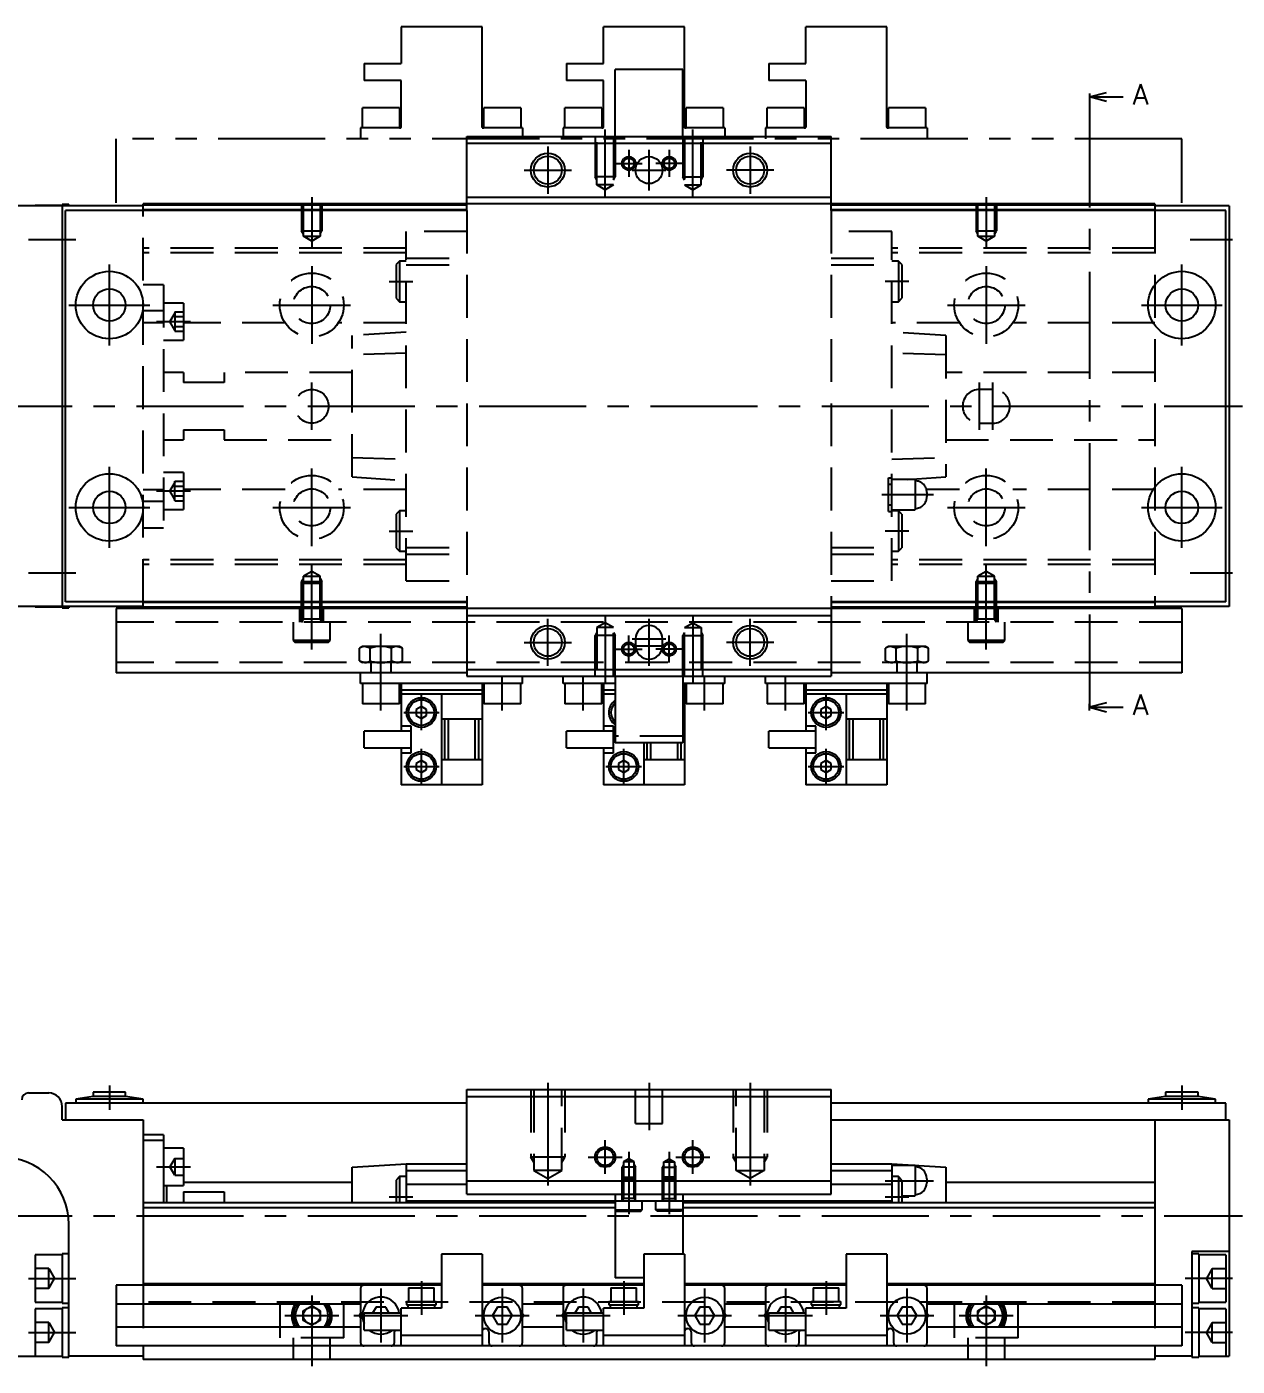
# Model space of a CAD drawing. Extents: x -2 to 404, y -8 to 208.
# Drawn here: x 134.1 to 313.6, y 9 to 207.5 of the extents above; entities that cross this region are included whole.
import ezdxf

# ---------------------------------------------------------------- set-up
doc = ezdxf.new("R2010")
doc.units = 0
doc.header["$LTSCALE"] = 0.5
for name, pattern in [('CENTER', [50.8, 31.75, -6.35, 6.35, -6.35]), ('DASHED', [19.05, 12.7, -6.35]), ('PHANTOM', [63.5, 31.75, -6.35, 6.35, -6.35, 6.35, -6.35])]:
    doc.linetypes.add(name, pattern=pattern)
for name, color, linetype in [('MSM_CENTER', 1, 'CENTER'), ('MSM_CONTINUOUS', 7, 'CONTINUOUS'), ('MSM_DASHED', 4, 'DASHED'), ('MSM_IMAGINARY', 6, 'PHANTOM'), ('MSM_NARROW', 5, 'CONTINUOUS'), ('MSM_PART_NUMBER', 7, 'CONTINUOUS')]:
    doc.layers.add(name, color=color, linetype=linetype)
doc.styles.get("Standard").update_dxf_attribs({"font": 'txt.shx', "height": 3, "bigfont": 'bigfont.shx'})

msp = doc.modelspace()

# ---------------------------------------------------------------- linework, layer by layer
at = {"layer": 'MSM_CENTER'}
for p, q in [((291.71, 196.65), (291.71, 106.68)), ((219.9, 182.39), (219.9, 192.3)), ((232.9, 182.39), (232.9, 192.3)), ((211.4, 189.8), (211.4, 182.8)), ((223.4, 189.3), (223.4, 185.3)), ((226.4, 183.3), (226.4, 189.3)), ((229.4, 189.3), (229.4, 185.3)), ((241.4, 189.8), (241.4, 182.8)), ((221.4, 187.3), (225.4, 187.3)), ((231.4, 187.3), (227.4, 187.3)), ((207.9, 186.3), (214.9, 186.3)), ((223.9, 186.3), (228.9, 186.3)), ((244.9, 186.3), (237.9, 186.3)), ((176.4, 182.3), (176.4, 174.79)), ((276.4, 182.3), (276.4, 174.79)), ((134.4, 176), (141.4, 176)), ((306.65, 176), (312.9, 176)), ((146.4, 160.3), (146.4, 172.3)), ((176.4, 172.05), (176.4, 160.55)), ((276.4, 172.05), (276.4, 160.55)), ((305.4, 160.3), (305.4, 172.3)), ((187.9, 169.8), (191.4, 169.8)), ((264.9, 169.8), (261.4, 169.8)), ((140.4, 166.3), (152.4, 166.3)), ((170.65, 166.3), (182.15, 166.3)), ((270.65, 166.3), (282.15, 166.3)), ((299.4, 166.3), (311.4, 166.3)), ((153.4, 163.85), (158.4, 163.85)), ((176.4, 147.8), (176.4, 154.8)), ((275.4, 147.8), (275.4, 154.8)), ((277.4, 147.8), (277.4, 154.8)), ((-2, 151.3), (314.4, 151.3)), ((146.4, 130.3), (146.4, 142.3)), ((176.4, 130.55), (176.4, 142.05)), ((276.4, 130.55), (276.4, 142.05)), ((305.4, 130.3), (305.4, 142.3)), ((153.4, 138.74), (158.4, 138.74)), ((260.9, 138.2), (268.6, 138.2)), ((140.4, 136.3), (152.4, 136.3)), ((170.65, 136.3), (182.15, 136.3)), ((270.65, 136.3), (282.15, 136.3)), ((299.4, 136.3), (311.4, 136.3)), ((187.9, 132.8), (191.4, 132.8)), ((264.9, 132.8), (261.4, 132.8)), ((176.4, 115.25), (176.4, 127.81)), ((276.4, 115.25), (276.4, 127.81)), ((134.4, 126.6), (141.4, 126.6)), ((306.65, 126.6), (312.9, 126.6)), ((211.4, 112.8), (211.4, 119.8)), ((219.9, 120.21), (219.9, 110.3)), ((226.4, 112.8), (226.4, 119.8)), ((232.9, 120.21), (232.9, 110.3)), ((241.4, 112.8), (241.4, 119.8)), ((186.65, 106.2), (186.65, 117.55)), ((223.4, 113.3), (223.4, 117.3)), ((229.4, 113.3), (229.4, 117.3)), ((264.65, 106.2), (264.65, 117.55)), ((207.9, 116.3), (214.9, 116.3)), ((221.4, 115.3), (225.4, 115.3)), ((223.9, 116.8), (228.9, 116.8)), ((223.9, 115.8), (228.9, 115.8)), ((231.4, 115.3), (227.4, 115.3)), ((244.9, 116.3), (237.9, 116.3)), ((204.65, 106.2), (204.65, 111.2)), ((216.65, 106.2), (216.65, 111.2)), ((234.65, 106.2), (234.65, 111.2)), ((246.65, 106.2), (246.65, 111.2)), ((192.65, 103.27), (192.65, 108.52)), ((252.65, 103.27), (252.65, 108.52)), ((190.03, 105.9), (195.28, 105.9)), ((250.02, 105.9), (255.27, 105.9)), ((192.65, 95.27), (192.65, 100.52)), ((222.65, 95.27), (222.65, 100.52)), ((252.65, 95.27), (252.65, 100.52)), ((190.03, 97.9), (195.28, 97.9)), ((220.02, 97.9), (225.27, 97.9)), ((250.02, 97.9), (255.27, 97.9)), ((146.4, 50.6), (146.4, 47)), ((211.4, 51), (211.4, 35.81)), ((226.4, 51), (226.4, 44)), ((241.4, 51), (241.4, 35.81)), ((305.4, 50.6), (305.4, 47)), ((219.9, 37.5), (219.9, 42.5)), ((232.9, 37.5), (232.9, 42.5)), ((217.4, 40), (222.4, 40)), ((223.4, 40.76), (223.4, 31.56)), ((229.4, 40.76), (229.4, 31.56)), ((230.4, 40), (235.4, 40)), ((153.4, 38.55), (158.4, 38.55)), ((261.4, 36.5), (268.6, 36.5)), ((187.9, 34.1), (191.4, 34.1)), ((261.4, 34.1), (264.9, 34.1)), ((-2, 31.3), (314.4, 31.3)), ((134.4, 22), (141.4, 22)), ((312.9, 22), (305.9, 22)), ((186.65, 20.5), (186.65, 12.5)), ((192.65, 21.6), (192.65, 16.6)), ((204.65, 20.5), (204.65, 12.5)), ((216.65, 20.5), (216.65, 12.5)), ((222.65, 21.6), (222.65, 16.6)), ((234.65, 20.5), (234.65, 12.5)), ((246.65, 20.5), (246.65, 12.5)), ((252.65, 21.6), (252.65, 16.6)), ((264.65, 20.5), (264.65, 12.5)), ((176.4, 19.5), (176.4, 9)), ((276.4, 19.5), (276.4, 9)), ((172.4, 16.5), (180.4, 16.5)), ((182.65, 16.5), (190.65, 16.5)), ((200.65, 16.5), (208.65, 16.5)), ((212.65, 16.5), (220.65, 16.5)), ((230.65, 16.5), (238.65, 16.5)), ((242.65, 16.5), (250.65, 16.5)), ((260.65, 16.5), (268.65, 16.5)), ((272.4, 16.5), (280.4, 16.5)), ((134.4, 14), (141.4, 14)), ((312.9, 14), (305.9, 14))]:
    msp.add_line(p, q, dxfattribs=at)
at = {"layer": 'MSM_CONTINUOUS'}
for p, q in [((199.4, 180.3), (199.4, 191.3)), ((199.4, 191.3), (253.4, 191.3)), ((253.4, 180.3), (253.4, 191.3)), ((199.4, 190.3), (253.4, 190.3)), ((151.4, 181), (92.4, 181)), ((135.4, 181.05), (135.4, 181)), ((139.4, 181.05), (135.4, 181.05)), ((140.4, 181.2), (139.4, 181.2)), ((139.4, 181.2), (139.4, 121.4)), ((140.4, 181.2), (140.4, 181)), ((301.4, 181.3), (151.4, 181.3)), ((151.4, 180.3), (151.4, 181.3)), ((199.4, 181.1), (151.4, 181.1)), ((199.4, 182.3), (253.4, 182.3)), ((301.4, 181.1), (253.4, 181.1)), ((301.4, 181.3), (301.4, 180.3)), ((312.4, 181), (301.4, 181)), ((312.4, 181), (312.4, 121.6)), ((139.9, 122.3), (139.9, 180.3)), ((199.4, 180.3), (139.9, 180.3)), ((199.4, 180.4), (151.4, 180.4)), ((301.4, 180.4), (253.4, 180.4)), ((311.9, 180.3), (253.4, 180.3)), ((311.9, 122.3), (311.9, 180.3)), ((151.4, 121.6), (92.4, 121.6)), ((135.4, 121.6), (135.4, 121.55)), ((135.4, 121.55), (139.4, 121.55)), ((139.4, 121.4), (140.4, 121.4)), ((199.4, 122.3), (139.9, 122.3)), ((140.4, 121.6), (140.4, 121.4)), ((305.4, 121.3), (147.4, 121.3)), ((147.4, 121.3), (147.4, 111.8)), ((151.4, 121.3), (151.4, 122.3)), ((199.4, 122.2), (151.4, 122.2)), ((199.4, 121.5), (151.4, 121.5)), ((199.4, 122.3), (199.4, 111.3)), ((253.4, 122.3), (253.4, 111.3)), ((311.9, 122.3), (253.4, 122.3)), ((301.4, 122.2), (253.4, 122.2)), ((301.4, 121.5), (253.4, 121.5)), ((301.4, 122.3), (301.4, 121.3)), ((312.4, 121.6), (301.4, 121.6)), ((305.4, 121.3), (305.4, 111.8)), ((199.4, 120.3), (253.4, 120.3)), ((224.4, 116.8), (224.4, 115.8)), ((228.4, 115.8), (228.4, 116.8)), ((199.4, 111.8), (147.4, 111.8)), ((183.65, 110.2), (183.65, 111.8)), ((199.4, 112.3), (253.4, 112.3)), ((199.4, 111.3), (253.4, 111.3)), ((207.65, 110.2), (207.65, 111.3)), ((213.65, 110.2), (213.65, 111.3)), ((221.4, 111.3), (221.4, 101.4)), ((231.4, 111.3), (231.4, 101.4)), ((237.65, 110.2), (237.65, 111.3)), ((243.65, 110.2), (243.65, 111.3)), ((305.4, 111.8), (253.4, 111.8)), ((267.65, 110.2), (267.65, 111.8)), ((207.65, 110.2), (183.65, 110.2)), ((183.9, 110.2), (183.9, 107.2)), ((189.4, 107.2), (189.4, 110.2)), ((189.65, 110.07), (189.65, 103.15)), ((201.65, 110.07), (201.65, 95.2)), ((201.9, 110.2), (201.9, 107.2)), ((207.4, 107.2), (207.4, 110.2)), ((221.4, 110.2), (213.65, 110.2)), ((213.9, 110.2), (213.9, 107.2)), ((219.4, 107.2), (219.4, 110.2)), ((219.65, 110.07), (219.65, 103.15)), ((237.65, 110.2), (231.4, 110.2)), ((231.65, 110.07), (231.65, 95.2)), ((231.9, 110.2), (231.9, 107.2)), ((237.4, 107.2), (237.4, 110.2)), ((267.65, 110.2), (243.65, 110.2)), ((243.9, 110.2), (243.9, 107.2)), ((249.4, 107.2), (249.4, 110.2)), ((249.65, 110.07), (249.65, 103.15)), ((261.65, 110.07), (261.65, 95.2)), ((261.9, 110.2), (261.9, 107.2)), ((267.4, 107.2), (267.4, 110.2)), ((201.65, 109.2), (189.65, 109.2)), ((201.65, 108.6), (189.65, 108.6)), ((195.65, 108.6), (195.65, 95.2)), ((221.4, 109.2), (219.65, 109.2)), ((221.4, 108.6), (219.65, 108.6)), ((231.65, 109.2), (231.4, 109.2)), ((231.65, 108.6), (231.4, 108.6)), ((261.65, 109.2), (249.65, 109.2)), ((261.65, 108.6), (249.65, 108.6)), ((255.65, 108.6), (255.65, 95.2)), ((189.4, 107.2), (183.9, 107.2)), ((192.65, 106.77), (191.9, 106.33)), ((191.9, 106.33), (191.9, 105.47)), ((191.9, 105.47), (192.65, 105.03)), ((193.4, 106.33), (192.65, 106.77)), ((192.65, 105.03), (193.4, 105.47)), ((193.4, 105.47), (193.4, 106.33)), ((207.4, 107.2), (201.9, 107.2)), ((219.4, 107.2), (213.9, 107.2)), ((237.4, 107.2), (231.9, 107.2)), ((249.4, 107.2), (243.9, 107.2)), ((252.65, 106.77), (251.9, 106.33)), ((251.9, 106.33), (251.9, 105.47)), ((251.9, 105.47), (252.65, 105.03)), ((253.4, 106.33), (252.65, 106.77)), ((252.65, 105.03), (253.4, 105.47)), ((253.4, 105.47), (253.4, 106.33)), ((267.4, 107.2), (261.9, 107.2)), ((191.15, 103.9), (189.65, 103.9)), ((191.15, 99.9), (191.15, 103.9)), ((201.65, 104.9), (195.65, 104.9)), ((196.15, 98.9), (196.15, 104.9)), ((196.65, 98.9), (196.65, 104.9)), ((200.65, 98.9), (200.65, 104.9)), ((201.15, 98.9), (201.15, 104.9)), ((221.15, 103.9), (219.65, 103.9)), ((221.15, 99.9), (221.15, 103.9)), ((231.65, 104.9), (231.4, 104.9)), ((251.15, 103.9), (249.65, 103.9)), ((251.15, 99.9), (251.15, 103.9)), ((261.65, 104.9), (255.65, 104.9)), ((256.15, 98.9), (256.15, 104.9)), ((256.65, 98.9), (256.65, 104.9)), ((260.65, 98.9), (260.65, 104.9)), ((261.15, 98.9), (261.15, 104.9)), ((191.15, 103.15), (184.15, 103.15)), ((184.15, 100.65), (184.15, 103.15)), ((221.15, 103.15), (214.15, 103.15)), ((214.15, 100.65), (214.15, 103.15)), ((231.4, 101.4), (221.4, 101.4)), ((225.65, 101.4), (225.65, 95.2)), ((226.15, 98.9), (226.15, 101.4)), ((226.65, 98.9), (226.65, 101.4)), ((230.65, 98.9), (230.65, 101.4)), ((231.15, 98.9), (231.15, 101.4)), ((251.15, 103.15), (244.15, 103.15)), ((244.15, 100.65), (244.15, 103.15)), ((184.15, 100.65), (191.15, 100.65)), ((189.65, 100.65), (189.65, 95.2)), ((189.65, 99.9), (191.15, 99.9)), ((214.15, 100.65), (221.15, 100.65)), ((219.65, 100.65), (219.65, 95.2)), ((219.65, 99.9), (221.15, 99.9)), ((244.15, 100.65), (251.15, 100.65)), ((249.65, 100.65), (249.65, 95.2)), ((249.65, 99.9), (251.15, 99.9)), ((192.65, 98.77), (191.9, 98.33)), ((191.9, 98.33), (191.9, 97.47)), ((191.9, 97.47), (192.65, 97.03)), ((193.4, 98.33), (192.65, 98.77)), ((192.65, 97.03), (193.4, 97.47)), ((193.4, 97.47), (193.4, 98.33)), ((201.65, 98.9), (195.65, 98.9)), ((222.65, 98.77), (221.9, 98.33)), ((221.9, 98.33), (221.9, 97.47)), ((221.9, 97.47), (222.65, 97.03)), ((223.4, 98.33), (222.65, 98.77)), ((222.65, 97.03), (223.4, 97.47)), ((223.4, 97.47), (223.4, 98.33)), ((231.65, 98.9), (225.65, 98.9)), ((252.65, 98.77), (251.9, 98.33)), ((251.9, 98.33), (251.9, 97.47)), ((251.9, 97.47), (252.65, 97.03)), ((253.4, 98.33), (252.65, 98.77)), ((252.65, 97.03), (253.4, 97.47)), ((253.4, 97.47), (253.4, 98.33)), ((261.65, 98.9), (255.65, 98.9)), ((201.65, 95.2), (189.65, 95.2)), ((231.65, 95.2), (219.65, 95.2)), ((255.65, 95.2), (249.65, 95.2)), ((261.65, 95.2), (255.65, 95.2)), ((199.4, 34.5), (199.4, 50)), ((199.4, 50), (253.4, 50)), ((253.4, 34.5), (253.4, 50)), ((134.4, 49.5), (137.4, 49.5)), ((139.9, 48), (139.9, 45.5)), ((199.4, 48), (139.9, 48)), ((144, 49), (141.4, 48.6)), ((141.4, 48.6), (141.4, 48)), ((151.4, 48.6), (141.4, 48.6)), ((144, 49.6), (144, 49)), ((148.8, 49.6), (144, 49.6)), ((148.8, 49), (144, 49)), ((148.8, 49), (148.8, 49.6)), ((151.4, 48.6), (148.8, 49)), ((151.4, 48), (151.4, 48.6)), ((199.4, 49), (253.4, 49)), ((311.9, 48), (253.4, 48)), ((303, 49), (300.4, 48.6)), ((300.4, 48.6), (300.4, 48)), ((310.4, 48.6), (300.4, 48.6)), ((303, 49.6), (303, 49)), ((307.8, 49.6), (303, 49.6)), ((307.8, 49), (303, 49)), ((307.8, 49), (307.8, 49.6)), ((310.4, 48.6), (307.8, 49)), ((310.4, 48), (310.4, 48.6)), ((311.9, 45.5), (311.9, 48)), ((139.4, 45.5), (139.4, 47.5)), ((139.4, 45.5), (151.4, 45.5)), ((151.4, 45.5), (151.4, 21)), ((253.4, 45.5), (312.4, 45.5)), ((301.4, 45.5), (301.4, 21)), ((312.4, 45.5), (312.4, 10.5)), ((154.4, 43.3), (151.4, 43.3)), ((154.4, 42.45), (151.4, 42.45)), ((154.4, 43.3), (154.4, 33.2)), ((157.4, 41.3), (154.4, 41.3)), ((157.4, 41.3), (157.4, 35.8)), ((182.4, 38.5), (190.4, 39)), ((182.4, 33.2), (182.4, 38.5)), ((190.4, 39), (199.4, 39)), ((190.4, 39), (190.4, 33.2)), ((190.4, 38), (199.4, 38)), ((253.4, 39), (262.4, 39)), ((253.4, 38), (262.4, 38)), ((262.4, 39), (270.4, 38.5)), ((262.4, 39), (262.4, 33.2)), ((265.85, 38.75), (262.4, 38.75)), ((265.85, 38.75), (265.85, 34.25)), ((270.4, 38.5), (270.4, 33.2)), ((154.4, 35.8), (157.4, 35.8)), ((154.9, 33.2), (154.9, 35.8)), ((157.4, 36.3), (182.4, 36.3)), ((189.4, 37.1), (188.9, 36.6)), ((188.9, 36.6), (188.9, 33.2)), ((190.4, 37.1), (189.4, 37.1)), ((189.4, 37.1), (189.4, 33.2)), ((190.4, 36), (199.4, 36)), ((199.4, 36.5), (253.4, 36.5)), ((253.4, 36), (262.4, 36)), ((263.4, 37.1), (262.4, 37.1)), ((263.9, 36.6), (263.4, 37.1)), ((263.4, 37.1), (263.4, 33.2)), ((263.9, 36.6), (263.9, 33.2)), ((267.6, 36.8), (267.6, 36.2)), ((270.4, 36.3), (301.4, 36.3)), ((157.4, 34.87), (163.4, 34.87)), ((157.4, 34.87), (157.4, 33.2)), ((163.4, 34.87), (163.4, 33.2)), ((199.4, 34.5), (253.4, 34.5)), ((221.4, 34.5), (221.4, 22.1)), ((231.4, 34.5), (231.4, 25.6)), ((263.9, 34.25), (265.85, 34.25)), ((221.4, 33.2), (151.4, 33.2)), ((221.4, 32.5), (151.4, 32.5)), ((190.4, 33.5), (262.4, 33.5)), ((301.4, 33.2), (231.4, 33.2)), ((301.4, 32.5), (231.4, 32.5)), ((140.4, 10.35), (140.4, 30)), ((312.4, 26), (306.9, 26)), ((306.9, 26), (306.9, 10.35)), ((139.4, 25.5), (135.4, 25.5)), ((135.4, 25.5), (135.4, 18.5)), ((140.4, 25.65), (139.4, 25.65)), ((139.4, 25.65), (139.4, 18.35)), ((195.65, 25.6), (195.65, 17.6)), ((201.65, 25.6), (195.65, 25.6)), ((201.65, 25.6), (201.65, 12)), ((225.65, 25.6), (225.65, 17.6)), ((231.65, 25.6), (225.65, 25.6)), ((231.65, 25.6), (231.65, 12)), ((261.65, 25.6), (255.65, 25.6)), ((255.65, 25.6), (255.65, 17.6)), ((261.65, 25.6), (261.65, 12)), ((307.9, 25.65), (306.9, 25.65)), ((307.9, 25.65), (307.9, 18.35)), ((311.9, 25.5), (307.9, 25.5)), ((311.9, 25.5), (311.9, 18.5)), ((225.65, 22.1), (221.4, 22.1)), ((147.4, 21), (147.4, 12)), ((195.65, 21), (147.4, 21)), ((195.65, 21.2), (151.4, 21.2)), ((183.65, 20.5), (183.65, 12.5)), ((190.75, 20.6), (190.75, 18.6)), ((190.75, 20.6), (194.55, 20.6)), ((194.55, 18.6), (194.55, 20.6)), ((225.65, 21.2), (201.65, 21.2)), ((225.65, 21), (201.65, 21)), ((207.65, 12.5), (207.65, 20.5)), ((213.65, 20.5), (213.65, 12.5)), ((220.75, 20.6), (220.75, 18.6)), ((220.75, 20.6), (224.55, 20.6)), ((224.55, 18.6), (224.55, 20.6)), ((255.65, 21.2), (231.65, 21.2)), ((255.65, 21), (231.65, 21)), ((237.65, 12.5), (237.65, 20.5)), ((243.65, 20.5), (243.65, 12.5)), ((250.75, 20.6), (250.75, 18.6)), ((250.75, 20.6), (254.55, 20.6)), ((254.55, 18.6), (254.55, 20.6)), ((301.4, 21.2), (261.65, 21.2)), ((305.4, 21), (261.65, 21)), ((267.65, 12.5), (267.65, 20.5)), ((305.4, 21), (305.4, 12)), ((135.4, 18.5), (139.4, 18.5)), ((139.4, 18.35), (140.4, 18.35)), ((183.65, 18.2), (147.4, 18.2)), ((175.15, 17.22), (176.4, 17.94)), ((176.4, 17.94), (177.65, 17.22)), ((190.45, 18.6), (190.45, 18.1)), ((190.45, 18.6), (194.85, 18.6)), ((190.45, 18.1), (194.85, 18.1)), ((190.65, 18.1), (190.65, 17.6)), ((194.65, 17.6), (194.65, 18.1)), ((194.85, 18.1), (194.85, 18.6)), ((213.65, 18.2), (207.65, 18.2)), ((220.45, 18.6), (220.45, 18.1)), ((220.45, 18.6), (224.85, 18.6)), ((220.45, 18.1), (224.85, 18.1)), ((220.65, 18.1), (220.65, 17.6)), ((224.65, 17.6), (224.65, 18.1)), ((224.85, 18.1), (224.85, 18.6)), ((243.65, 18.2), (237.65, 18.2)), ((250.45, 18.6), (250.45, 18.1)), ((250.45, 18.6), (254.85, 18.6)), ((250.45, 18.1), (254.85, 18.1)), ((250.65, 18.1), (250.65, 17.6)), ((254.65, 17.6), (254.65, 18.1)), ((254.85, 18.1), (254.85, 18.6)), ((305.4, 18.2), (267.65, 18.2)), ((275.15, 17.22), (276.4, 17.94)), ((276.4, 17.94), (277.65, 17.22)), ((306.9, 18.35), (307.9, 18.35)), ((307.9, 18.5), (311.9, 18.5)), ((139.4, 17.5), (135.4, 17.5)), ((135.4, 17.5), (135.4, 10.5)), ((140.4, 17.65), (139.4, 17.65)), ((139.4, 17.65), (139.4, 10.35)), ((175.15, 15.78), (175.15, 17.22)), ((177.65, 17.22), (177.65, 15.78)), ((183.47, 16.5), (183.65, 16.8)), ((183.65, 16.2), (183.47, 16.5)), ((189.65, 16.85), (184.15, 16.85)), ((184.15, 14.35), (184.15, 16.85)), ((185.93, 17.75), (185.41, 16.85)), ((187.37, 17.75), (185.93, 17.75)), ((187.89, 16.85), (187.37, 17.75)), ((195.65, 17.6), (189.65, 17.6)), ((189.65, 12), (189.65, 17.6)), ((203.93, 17.75), (203.21, 16.5)), ((203.21, 16.5), (203.93, 15.25)), ((205.37, 17.75), (203.93, 17.75)), ((206.09, 16.5), (205.37, 17.75)), ((205.37, 15.25), (206.09, 16.5)), ((207.65, 16.8), (207.83, 16.5)), ((207.83, 16.5), (207.65, 16.2)), ((213.47, 16.5), (213.65, 16.8)), ((213.65, 16.2), (213.47, 16.5)), ((219.65, 16.85), (214.15, 16.85)), ((214.15, 14.35), (214.15, 16.85)), ((215.93, 17.75), (215.41, 16.85)), ((217.37, 17.75), (215.93, 17.75)), ((217.89, 16.85), (217.37, 17.75)), ((225.65, 17.6), (219.65, 17.6)), ((219.65, 12), (219.65, 17.6)), ((233.93, 17.75), (233.21, 16.5)), ((233.21, 16.5), (233.93, 15.25)), ((235.37, 17.75), (233.93, 17.75)), ((236.09, 16.5), (235.37, 17.75)), ((235.37, 15.25), (236.09, 16.5)), ((237.65, 16.8), (237.83, 16.5)), ((237.83, 16.5), (237.65, 16.2)), ((243.47, 16.5), (243.65, 16.8)), ((243.65, 16.2), (243.47, 16.5)), ((249.65, 16.85), (244.15, 16.85)), ((244.15, 14.35), (244.15, 16.85)), ((245.93, 17.75), (245.41, 16.85)), ((247.37, 17.75), (245.93, 17.75)), ((247.89, 16.85), (247.37, 17.75)), ((255.65, 17.6), (249.65, 17.6)), ((249.65, 12), (249.65, 17.6)), ((263.93, 17.75), (263.21, 16.5)), ((263.21, 16.5), (263.93, 15.25)), ((265.37, 17.75), (263.93, 17.75)), ((266.09, 16.5), (265.37, 17.75)), ((265.37, 15.25), (266.09, 16.5)), ((267.65, 16.8), (267.83, 16.5)), ((267.83, 16.5), (267.65, 16.2)), ((275.15, 15.78), (275.15, 17.22)), ((277.65, 17.22), (277.65, 15.78)), ((307.9, 17.65), (306.9, 17.65)), ((307.9, 17.65), (307.9, 10.35)), ((311.9, 17.5), (307.9, 17.5)), ((311.9, 17.5), (311.9, 10.5)), ((183.65, 14.8), (147.4, 14.8)), ((176.4, 15.06), (175.15, 15.78)), ((177.65, 15.78), (176.4, 15.06)), ((184.15, 14.35), (189.65, 14.35)), ((188.65, 12.5), (188.65, 14.1)), ((201.65, 14.6), (202.15, 14.6)), ((202.65, 14.1), (202.65, 12.5)), ((203.93, 15.25), (205.37, 15.25)), ((213.65, 14.8), (207.65, 14.8)), ((214.15, 14.35), (219.65, 14.35)), ((218.65, 12.5), (218.65, 14.1)), ((231.65, 14.6), (232.15, 14.6)), ((232.65, 14.1), (232.65, 12.5)), ((233.93, 15.25), (235.37, 15.25)), ((243.65, 14.8), (237.65, 14.8)), ((244.15, 14.35), (249.65, 14.35)), ((248.65, 12.5), (248.65, 14.1)), ((261.65, 14.6), (262.15, 14.6)), ((262.65, 14.1), (262.65, 12.5)), ((263.93, 15.25), (265.37, 15.25)), ((305.4, 14.8), (267.65, 14.8)), ((276.4, 15.06), (275.15, 15.78)), ((277.65, 15.78), (276.4, 15.06)), ((305.4, 12), (147.4, 12)), ((151.4, 12), (151.4, 10)), ((189.65, 13.6), (201.65, 13.6)), ((189.65, 13.6), (201.65, 13.6)), ((219.65, 13.6), (231.65, 13.6)), ((219.65, 13.6), (231.65, 13.6)), ((249.65, 13.6), (261.65, 13.6)), ((249.65, 13.6), (261.65, 13.6)), ((301.4, 12), (301.4, 10)), ((92.4, 10.5), (139.4, 10.5)), ((139.4, 10.35), (140.4, 10.35)), ((151.4, 10.5), (140.4, 10.5)), ((301.4, 10), (151.4, 10)), ((306.9, 10.5), (301.4, 10.5)), ((306.9, 10.35), (307.9, 10.35)), ((307.9, 10.5), (312.4, 10.5))]:
    msp.add_line(p, q, dxfattribs=at)
for centre, radius in [((211.4, 186.3), 2.07), ((226.4, 186.3), 2), ((241.4, 186.3), 2.07), ((146.4, 166.3), 5), ((305.4, 166.3), 5), ((146.4, 166.3), 2.4), ((305.4, 166.3), 2.4), ((146.4, 136.3), 5), ((305.4, 136.3), 5), ((146.4, 136.3), 2.4), ((305.4, 136.3), 2.4), ((211.4, 116.3), 2.07), ((241.4, 116.3), 2.07), ((192.65, 105.9), 2.2), ((192.65, 105.9), 1.9), ((252.65, 105.9), 2.2), ((252.65, 105.9), 1.9), ((192.65, 97.9), 2.2), ((192.65, 97.9), 1.9), ((222.65, 97.9), 2.2), ((222.65, 97.9), 1.9), ((252.65, 97.9), 2.2), ((252.65, 97.9), 1.9), ((219.9, 40), 1.23), ((232.9, 40), 1.23), ((204.65, 16.5), 2.75), ((234.65, 16.5), 2.75), ((264.65, 16.5), 2.75), ((176.4, 16.5), 1.25), ((276.4, 16.5), 1.25)]:
    msp.add_circle(centre, radius, dxfattribs=at)
for centre, radius, start, end in [((226.4, 116.8), 2, 0, 180), ((226.4, 115.8), 2, 180, 0), ((189.43, 109.82), 0.383, 62.4725, 94.6269), ((189.53, 110.06), 0.121, 1.6151, 49.3396), ((201.77, 110.06), 0.12, 133.1925, 178.9529), ((201.86, 109.85), 0.344, 83.6406, 120.3589), ((219.43, 109.82), 0.383, 62.4725, 94.6269), ((219.53, 110.06), 0.121, 1.6151, 49.3396), ((231.77, 110.06), 0.12, 133.1925, 178.9529), ((231.86, 109.85), 0.344, 83.6406, 120.3589), ((249.43, 109.82), 0.383, 62.4725, 94.6269), ((249.53, 110.06), 0.121, 1.6151, 49.3396), ((261.77, 110.06), 0.12, 133.1925, 178.9529), ((261.86, 109.85), 0.344, 83.6406, 120.3589), ((222.65, 105.9), 2.2, 124.6235, 235.3765), ((222.65, 105.9), 1.9, 131.1394, 228.8606), ((134.4, 48.5), 1, 90, 180), ((137.4, 47.5), 2, 0, 90), ((130.4, 30), 10, 0, 90), ((265.85, 36.8), 1.75, 0, 90), ((265.85, 36.2), 1.75, 270, 0), ((184.15, 20.5), 0.5, 90, 180), ((207.15, 20.5), 0.5, 0, 90), ((214.15, 20.5), 0.5, 90, 180), ((237.15, 20.5), 0.5, 0, 90), ((244.15, 20.5), 0.5, 90, 180), ((267.15, 20.5), 0.5, 0, 90), ((176.4, 16.5), 3, 145.4819, 214.5181), ((176.4, 16.5), 2.75, 141.8165, 218.1835), ((176.4, 16.5), 2.45, 136.0622, 223.9379), ((176.4, 16.5), 2.45, 316.0622, 43.9378), ((176.4, 16.5), 2.75, 321.8165, 38.1835), ((176.4, 16.5), 3, 325.4819, 34.5181), ((186.65, 16.5), 2.75, 7.312, 204.62), ((216.65, 16.5), 2.75, 7.312, 204.62), ((246.65, 16.5), 2.75, 7.312, 204.62), ((276.4, 16.5), 3, 145.4819, 214.5181), ((276.4, 16.5), 2.75, 141.8165, 218.1835), ((276.4, 16.5), 2.45, 136.0622, 223.9379), ((276.4, 16.5), 2.45, 316.0622, 43.9378), ((276.4, 16.5), 2.75, 321.8165, 38.1835), ((276.4, 16.5), 3, 325.4819, 34.5181), ((186.65, 16.5), 2.75, 231.4273, 308.5727), ((189.15, 14.1), 0.5, 150, 180), ((189.22, 14.11), 0.429, 358.6925, 34.0177), ((202.15, 14.1), 0.501, 90.0618, 179.9383), ((202.15, 14.1), 0.5, 0, 90), ((202.15, 14.1), 0.5, 0, 90), ((216.65, 16.5), 2.75, 231.4273, 308.5727), ((219.15, 14.1), 0.5, 150, 180), ((219.22, 14.11), 0.429, 358.6925, 34.0177), ((232.15, 14.1), 0.501, 90.0618, 179.9383), ((232.15, 14.1), 0.5, 0, 90), ((232.15, 14.1), 0.5, 0, 90), ((246.65, 16.5), 2.75, 231.4273, 308.5727), ((249.15, 14.1), 0.5, 150, 180), ((249.22, 14.11), 0.429, 358.6925, 34.0177), ((262.15, 14.1), 0.501, 90.0618, 179.9383), ((262.15, 14.1), 0.5, 0, 90), ((262.15, 14.1), 0.5, 0, 90), ((184.15, 12.5), 0.5, 180, 270), ((188.15, 12.5), 0.5, 270, 0), ((203.15, 12.5), 0.5, 180, 270), ((207.15, 12.5), 0.5, 270, 360), ((214.15, 12.5), 0.5, 180, 270), ((218.15, 12.5), 0.5, 270, 0), ((233.15, 12.5), 0.5, 180, 270), ((237.15, 12.5), 0.5, 270, 360), ((244.15, 12.5), 0.5, 180, 270), ((248.15, 12.5), 0.5, 270, 0), ((263.15, 12.5), 0.5, 180, 270), ((267.15, 12.5), 0.5, 270, 360)]:
    msp.add_arc(centre, radius, start, end, dxfattribs=at)
at = {"layer": 'MSM_DASHED'}
for p, q in [((218.4, 191.3), (218.4, 185.3)), ((218.67, 184.1), (218.67, 191.3)), ((221.13, 191.3), (221.13, 184.1)), ((221.4, 191.3), (221.4, 185.3)), ((231.4, 191.3), (231.4, 185.3)), ((231.67, 191.3), (231.67, 184.1)), ((234.13, 184.1), (234.13, 191.3)), ((234.4, 191.3), (234.4, 185.3)), ((221.4, 185.3), (218.4, 185.3)), ((218.67, 184.83), (218.4, 185.3)), ((221.13, 184.83), (221.4, 185.3)), ((231.4, 185.3), (234.4, 185.3)), ((231.67, 184.83), (231.4, 185.3)), ((234.13, 184.83), (234.4, 185.3)), ((221.13, 184.1), (218.67, 184.1)), ((219.9, 183.39), (218.67, 184.1)), ((221.13, 184.1), (219.9, 183.39)), ((231.67, 184.1), (234.13, 184.1)), ((231.67, 184.1), (232.9, 183.39)), ((232.9, 183.39), (234.13, 184.1)), ((174.9, 181.3), (174.9, 177.3)), ((175.17, 176.5), (175.17, 181.3)), ((177.63, 181.3), (177.63, 176.5)), ((177.9, 181.3), (177.9, 177.3)), ((274.9, 181.3), (274.9, 177.3)), ((275.17, 176.5), (275.17, 181.3)), ((277.63, 181.3), (277.63, 176.5)), ((277.9, 181.3), (277.9, 177.3)), ((151.4, 122.3), (151.4, 180.3)), ((199.4, 180.3), (199.4, 122.3)), ((253.4, 180.3), (253.4, 122.3)), ((301.4, 180.3), (301.4, 122.3)), ((175.17, 176.83), (174.9, 177.3)), ((174.9, 177.3), (177.9, 177.3)), ((177.63, 176.83), (177.9, 177.3)), ((199.4, 177.2), (190.4, 177.2)), ((190.4, 125.4), (190.4, 177.2)), ((262.4, 177.2), (253.4, 177.2)), ((262.4, 125.4), (262.4, 177.2)), ((275.17, 176.83), (274.9, 177.3)), ((274.9, 177.3), (277.9, 177.3)), ((277.63, 176.83), (277.9, 177.3)), ((190.4, 174.75), (151.4, 174.75)), ((175.17, 176.5), (177.63, 176.5)), ((176.4, 175.79), (175.17, 176.5)), ((177.63, 176.5), (176.4, 175.79)), ((301.4, 174.75), (262.4, 174.75)), ((275.17, 176.5), (277.63, 176.5)), ((276.4, 175.79), (275.17, 176.5)), ((277.63, 176.5), (276.4, 175.79)), ((190.4, 174.05), (151.4, 174.05)), ((189.4, 172.8), (188.9, 172.3)), ((189.4, 172.8), (189.4, 166.8)), ((190.4, 172.8), (189.4, 172.8)), ((190.4, 173.25), (199.4, 173.25)), ((253.4, 173.25), (262.4, 173.25)), ((301.4, 174.05), (262.4, 174.05)), ((263.4, 172.8), (262.4, 172.8)), ((263.4, 172.8), (263.4, 166.8)), ((263.9, 172.3), (263.4, 172.8)), ((188.9, 172.3), (188.9, 167.3)), ((190.4, 172.25), (199.4, 172.25)), ((253.4, 172.25), (262.4, 172.25)), ((263.9, 172.3), (263.9, 167.3)), ((154.4, 169.3), (151.4, 169.3)), ((154.4, 169.3), (154.4, 133.3)), ((188.9, 167.3), (189.4, 166.8)), ((189.4, 166.8), (190.4, 166.8)), ((262.4, 166.8), (263.4, 166.8)), ((263.4, 166.8), (263.9, 167.3)), ((154.4, 165.43), (151.4, 165.43)), ((157.4, 166.6), (154.4, 166.6)), ((156.1, 165.1), (155.38, 163.85)), ((156.1, 165.3), (157.4, 165.3)), ((156.1, 165.3), (156.1, 162.41)), ((157.4, 166.6), (157.4, 161.1)), ((154.4, 163.68), (151.4, 163.68)), ((156.1, 162.6), (155.38, 163.85)), ((156.1, 164.58), (157.4, 164.58)), ((156.1, 163.13), (157.4, 163.13)), ((172.45, 163.66), (157.4, 163.66)), ((190.4, 163.66), (180.35, 163.66)), ((272.45, 163.66), (262.4, 163.66)), ((301.4, 163.66), (280.35, 163.66)), ((154.4, 161.1), (157.4, 161.1)), ((156.1, 162.41), (157.4, 162.41)), ((190.4, 162.3), (182.4, 161.77)), ((182.4, 140.83), (182.4, 161.77)), ((270.4, 161.77), (262.4, 162.3)), ((270.4, 161.77), (270.4, 140.83)), ((190.4, 159.16), (182.4, 158.9)), ((270.4, 158.9), (262.4, 159.16)), ((157.4, 156.3), (154.4, 156.3)), ((157.4, 156.3), (157.4, 154.8)), ((163.4, 156.3), (163.4, 154.8)), ((182.4, 156.3), (163.4, 156.3)), ((301.4, 156.3), (270.4, 156.3)), ((163.4, 154.8), (157.4, 154.8)), ((277.4, 153.8), (275.4, 153.8)), ((157.4, 147.8), (163.4, 147.8)), ((157.4, 147.8), (157.4, 146.3)), ((163.4, 147.8), (163.4, 146.3)), ((275.4, 148.8), (277.4, 148.8)), ((154.4, 146.3), (157.4, 146.3)), ((163.4, 146.3), (182.4, 146.3)), ((270.4, 146.3), (301.4, 146.3)), ((182.4, 143.7), (190.4, 143.44)), ((262.4, 143.44), (270.4, 143.7)), ((157.4, 141.49), (154.4, 141.49)), ((157.4, 141.49), (157.4, 135.99)), ((156.1, 139.99), (155.38, 138.74)), ((156.1, 140.19), (157.4, 140.19)), ((156.1, 137.3), (156.1, 140.19)), ((156.1, 139.47), (157.4, 139.47)), ((182.4, 140.83), (190.4, 140.3)), ((261.9, 140.7), (262.4, 140.7)), ((261.9, 135.7), (261.9, 140.7)), ((262.4, 139.7), (261.9, 139.7)), ((265.85, 140.45), (262.4, 140.45)), ((264.66, 140.45), (270.4, 140.83)), ((265.85, 140.45), (265.85, 135.95)), ((154.4, 138.92), (151.4, 138.92)), ((154.4, 137.17), (151.4, 137.17)), ((156.1, 137.49), (155.38, 138.74)), ((156.1, 138.02), (157.4, 138.02)), ((156.1, 137.3), (157.4, 137.3)), ((172.45, 138.94), (157.4, 138.94)), ((190.4, 138.94), (180.35, 138.94)), ((272.45, 138.94), (267.54, 138.94)), ((267.6, 138.5), (267.6, 137.9)), ((301.4, 138.94), (280.35, 138.94)), ((154.4, 135.99), (157.4, 135.99)), ((189.4, 135.8), (188.9, 135.3)), ((188.9, 135.3), (188.9, 130.3)), ((190.4, 135.8), (189.4, 135.8)), ((189.4, 135.8), (189.4, 129.8)), ((261.9, 136.7), (262.4, 136.7)), ((261.9, 135.7), (262.4, 135.7)), ((262.4, 135.95), (265.85, 135.95)), ((263.4, 135.8), (262.4, 135.8)), ((263.9, 135.3), (263.4, 135.8)), ((263.4, 135.8), (263.4, 129.8)), ((263.9, 135.3), (263.9, 130.3)), ((151.4, 133.3), (154.4, 133.3)), ((188.9, 130.3), (189.4, 129.8)), ((189.4, 129.8), (190.4, 129.8)), ((190.4, 130.35), (199.4, 130.35)), ((190.4, 129.35), (199.4, 129.35)), ((253.4, 130.35), (262.4, 130.35)), ((253.4, 129.35), (262.4, 129.35)), ((262.4, 129.8), (263.4, 129.8)), ((263.4, 129.8), (263.9, 130.3)), ((190.4, 128.55), (151.4, 128.55)), ((190.4, 127.85), (151.4, 127.85)), ((301.4, 128.55), (262.4, 128.55)), ((301.4, 127.85), (262.4, 127.85)), ((175.17, 125.77), (174.9, 125.3)), ((174.9, 125.3), (177.9, 125.3)), ((174.9, 125.03), (175.17, 125.3)), ((174.9, 119.3), (174.9, 125.3)), ((176.4, 126.81), (175.17, 126.1)), ((175.17, 126.1), (177.63, 126.1)), ((175.17, 119.77), (175.17, 126.1)), ((177.63, 126.1), (176.4, 126.81)), ((177.63, 119.77), (177.63, 126.1)), ((177.63, 125.77), (177.9, 125.3)), ((177.9, 125.03), (177.63, 125.3)), ((177.9, 119.3), (177.9, 125.3)), ((190.4, 125.4), (199.4, 125.4)), ((253.4, 125.4), (262.4, 125.4)), ((275.17, 125.77), (274.9, 125.3)), ((274.9, 125.3), (277.9, 125.3)), ((274.9, 125.03), (275.17, 125.3)), ((274.9, 119.3), (274.9, 125.3)), ((276.4, 126.81), (275.17, 126.1)), ((275.17, 126.1), (277.63, 126.1)), ((275.17, 119.77), (275.17, 126.1)), ((277.63, 126.1), (276.4, 126.81)), ((277.63, 119.77), (277.63, 126.1)), ((277.63, 125.77), (277.9, 125.3)), ((277.9, 125.03), (277.63, 125.3)), ((277.9, 119.3), (277.9, 125.3)), ((177.9, 125.03), (174.9, 125.03)), ((277.9, 125.03), (274.9, 125.03)), ((174.65, 119.3), (174.65, 121.3)), ((178.15, 119.3), (178.15, 121.3)), ((274.65, 119.3), (274.65, 121.3)), ((278.15, 119.3), (278.15, 121.3)), ((305.4, 119.3), (147.4, 119.3)), ((173.65, 119.3), (173.65, 116.6)), ((174.9, 119.3), (175.17, 119.77)), ((174.9, 119.77), (177.9, 119.77)), ((177.9, 119.3), (177.63, 119.77)), ((179.15, 116.6), (179.15, 119.3)), ((219.9, 119.21), (218.67, 118.5)), ((221.13, 118.5), (219.9, 119.21)), ((231.67, 118.5), (232.9, 119.21)), ((232.9, 119.21), (234.13, 118.5)), ((273.65, 119.3), (273.65, 116.6)), ((274.9, 119.3), (275.17, 119.77)), ((274.9, 119.77), (277.9, 119.77)), ((277.9, 119.3), (277.63, 119.77)), ((279.15, 116.6), (279.15, 119.3)), ((218.67, 117.77), (218.4, 117.3)), ((221.4, 117.3), (218.4, 117.3)), ((218.4, 111.3), (218.4, 117.3)), ((218.67, 118.5), (218.67, 111.3)), ((221.13, 118.5), (218.67, 118.5)), ((221.13, 111.3), (221.13, 118.5)), ((221.13, 117.77), (221.4, 117.3)), ((221.4, 111.3), (221.4, 117.3)), ((231.67, 117.77), (231.4, 117.3)), ((231.4, 111.3), (231.4, 117.3)), ((231.4, 117.3), (234.4, 117.3)), ((231.67, 111.3), (231.67, 118.5)), ((231.67, 118.5), (234.13, 118.5)), ((234.13, 118.5), (234.13, 111.3)), ((234.13, 117.77), (234.4, 117.3)), ((234.4, 111.3), (234.4, 117.3)), ((173.65, 116.6), (173.95, 116.3)), ((179.15, 116.6), (173.65, 116.6)), ((178.85, 116.3), (173.95, 116.3)), ((178.85, 116.3), (179.15, 116.6)), ((183.9, 115.7), (183.47, 115.45)), ((183.47, 113.55), (183.47, 115.45)), ((189.4, 115.7), (183.9, 115.7)), ((185.06, 115.45), (184.27, 115.7)), ((185.06, 113.55), (185.06, 115.45)), ((188.24, 113.55), (188.24, 115.45)), ((189.83, 115.45), (189.03, 115.7)), ((189.83, 115.45), (189.4, 115.7)), ((189.83, 113.55), (189.83, 115.45)), ((261.9, 115.7), (261.47, 115.45)), ((261.47, 113.55), (261.47, 115.45)), ((267.4, 115.7), (261.9, 115.7)), ((263.06, 115.45), (262.27, 115.7)), ((263.06, 113.55), (263.06, 115.45)), ((266.24, 113.55), (266.24, 115.45)), ((267.83, 115.45), (267.03, 115.7)), ((267.83, 115.45), (267.4, 115.7)), ((267.83, 113.55), (267.83, 115.45)), ((273.65, 116.6), (273.95, 116.3)), ((279.15, 116.6), (273.65, 116.6)), ((278.85, 116.3), (273.95, 116.3)), ((278.85, 116.3), (279.15, 116.6)), ((305.4, 113.3), (147.4, 113.3)), ((183.47, 113.55), (183.9, 113.3)), ((183.47, 113.55), (184.27, 113.3)), ((189.4, 113.3), (183.9, 113.3)), ((185.15, 113.3), (185.15, 111.8)), ((188.15, 111.8), (188.15, 113.3)), ((188.24, 113.55), (189.03, 113.3)), ((189.4, 113.3), (189.83, 113.55)), ((261.47, 113.55), (261.9, 113.3)), ((261.47, 113.55), (262.27, 113.3)), ((267.4, 113.3), (261.9, 113.3)), ((263.15, 113.3), (263.15, 111.8)), ((266.15, 111.8), (266.15, 113.3)), ((266.24, 113.55), (267.03, 113.3)), ((267.4, 113.3), (267.83, 113.55)), ((231.4, 102.4), (221.4, 102.4)), ((208.9, 50), (208.9, 40)), ((209.33, 50), (209.33, 38)), ((213.47, 38), (213.47, 50)), ((213.9, 50), (213.9, 40)), ((224.4, 45), (224.4, 50)), ((228.4, 45), (228.4, 50)), ((238.9, 50), (238.9, 40)), ((239.33, 38), (239.33, 50)), ((243.47, 50), (243.47, 38)), ((243.9, 50), (243.9, 40)), ((224.4, 45), (228.4, 45)), ((156.1, 39.8), (155.38, 38.55)), ((156.1, 39.8), (157.4, 39.8)), ((156.1, 39.8), (156.1, 37.3)), ((213.9, 40), (208.9, 40)), ((209.33, 39.25), (208.9, 40)), ((213.47, 39.25), (213.9, 40)), ((223.4, 39.76), (222.62, 39.31)), ((224.18, 39.31), (223.4, 39.76)), ((228.62, 39.31), (229.4, 39.76)), ((229.4, 39.76), (230.18, 39.31)), ((238.9, 40), (243.9, 40)), ((239.33, 39.25), (238.9, 40)), ((243.47, 39.25), (243.9, 40)), ((156.1, 37.3), (155.38, 38.55)), ((156.1, 38.55), (157.4, 38.55)), ((213.47, 38), (209.33, 38)), ((209.33, 38), (211.4, 36.81)), ((211.4, 36.81), (213.47, 38)), ((222.62, 38.87), (222.4, 38.5)), ((224.4, 38.5), (222.4, 38.5)), ((222.4, 33.5), (222.4, 38.5)), ((224.18, 39.31), (222.62, 39.31)), ((222.62, 39.31), (222.62, 33.87)), ((224.18, 33.87), (224.18, 39.31)), ((224.18, 38.87), (224.4, 38.5)), ((224.4, 33.5), (224.4, 38.5)), ((228.62, 38.87), (228.4, 38.5)), ((228.4, 33.5), (228.4, 38.5)), ((228.4, 38.5), (230.4, 38.5)), ((228.62, 39.31), (230.18, 39.31)), ((228.62, 33.87), (228.62, 39.31)), ((230.18, 39.31), (230.18, 33.87)), ((230.18, 38.87), (230.4, 38.5)), ((230.4, 33.5), (230.4, 38.5)), ((239.33, 38), (243.47, 38)), ((241.4, 36.81), (239.33, 38)), ((243.47, 38), (241.4, 36.81)), ((156.1, 37.3), (157.4, 37.3)), ((222.65, 37), (222.4, 36.75)), ((222.4, 36.75), (224.4, 36.75)), ((222.65, 37), (224.15, 37)), ((224.4, 36.75), (224.15, 37)), ((228.4, 36.75), (228.65, 37)), ((230.4, 36.75), (228.4, 36.75)), ((230.15, 37), (228.65, 37)), ((230.15, 37), (230.4, 36.75)), ((222.62, 33.87), (222.4, 33.5)), ((224.4, 33.87), (222.4, 33.87)), ((224.18, 33.87), (224.4, 33.5)), ((228.62, 33.87), (228.4, 33.5)), ((228.4, 33.87), (230.4, 33.87)), ((230.18, 33.87), (230.4, 33.5)), ((221.4, 33.5), (231.4, 33.5)), ((221.4, 32.2), (225.4, 32.2)), ((221.4, 32.2), (221.6, 32)), ((221.6, 32), (225.2, 32)), ((225.2, 32), (225.4, 32.2)), ((225.4, 32.2), (225.4, 33.5)), ((227.4, 32.2), (227.4, 33.5)), ((231.4, 32.2), (227.4, 32.2)), ((227.6, 32), (227.4, 32.2)), ((231.2, 32), (227.6, 32)), ((231.4, 32.2), (231.2, 32)), ((137.4, 23.5), (135.4, 23.5)), ((137.4, 20.5), (137.4, 23.5)), ((137.4, 23.5), (138.27, 22)), ((137.4, 20.5), (138.27, 22)), ((309.9, 23.5), (309.03, 22)), ((309.9, 20.5), (309.03, 22)), ((309.9, 20.5), (309.9, 23.5)), ((309.9, 23.5), (311.9, 23.5)), ((137.4, 20.5), (135.4, 20.5)), ((151.4, 21), (151.4, 12)), ((301.4, 21), (301.4, 12)), ((309.9, 20.5), (311.9, 20.5)), ((301.4, 18.5), (151.4, 18.5)), ((171.65, 18.5), (171.65, 13.2)), ((181.15, 13.2), (181.15, 18.5)), ((271.65, 18.5), (271.65, 13.2)), ((281.15, 13.2), (281.15, 18.5)), ((137.4, 15.5), (135.4, 15.5)), ((137.4, 12.5), (137.4, 15.5)), ((137.4, 15.5), (138.27, 14)), ((137.4, 12.5), (138.27, 14)), ((309.9, 15.5), (309.03, 14)), ((309.9, 12.5), (309.03, 14)), ((309.9, 12.5), (309.9, 15.5)), ((309.9, 15.5), (311.9, 15.5)), ((137.4, 12.5), (135.4, 12.5)), ((181.15, 13.2), (171.65, 13.2)), ((173.65, 13.2), (173.65, 10)), ((179.15, 10), (179.15, 13.2)), ((281.15, 13.2), (271.65, 13.2)), ((273.65, 13.2), (273.65, 10)), ((279.15, 10), (279.15, 13.2)), ((309.9, 12.5), (311.9, 12.5))]:
    msp.add_line(p, q, dxfattribs=at)
for centre, radius in [((223.4, 187.3), 1), ((223.4, 187.3), 0.784), ((229.4, 187.3), 1), ((229.4, 187.3), 0.784), ((176.4, 166.3), 4.75), ((276.4, 166.3), 4.75), ((176.4, 166.3), 2.75), ((276.4, 166.3), 2.75), ((176.4, 151.3), 2.5), ((176.4, 136.3), 4.75), ((276.4, 136.3), 4.75), ((176.4, 136.3), 2.75), ((276.4, 136.3), 2.75), ((223.4, 115.3), 1), ((223.4, 115.3), 0.784), ((229.4, 115.3), 1), ((229.4, 115.3), 0.784)]:
    msp.add_circle(centre, radius, dxfattribs=at)
for centre, radius, start, end in [((275.4, 151.3), 2.5, 90, 270), ((277.4, 151.3), 2.5, 270, 90), ((265.85, 138.5), 1.75, 0, 90), ((265.85, 137.9), 1.75, 270, 0), ((184.45, 113.72), 1.99, 95.1303, 119.2549), ((186.65, 110.45), 5.25, 72.4118, 107.5882), ((189.1, 114.08), 1.62, 92.3042, 122.0803), ((262.45, 113.72), 1.99, 95.1303, 119.2549), ((264.65, 110.45), 5.25, 72.4118, 107.5882), ((267.1, 114.08), 1.62, 92.3042, 122.0803), ((184.11, 115.23), 1.94, 274.8223, 299.564), ((186.65, 118.55), 5.25, 252.4118, 287.5882), ((188.78, 115.53), 2.24, 276.5184, 297.8679), ((262.11, 115.23), 1.94, 274.8223, 299.564), ((264.65, 118.55), 5.25, 252.4118, 287.5882), ((266.78, 115.53), 2.24, 276.5184, 297.8679)]:
    msp.add_arc(centre, radius, start, end, dxfattribs=at)
at = {"layer": 'MSM_IMAGINARY'}
for p, q in [((201.65, 207.55), (189.65, 207.55)), ((189.65, 207.55), (189.65, 202.1)), ((201.65, 192.68), (201.65, 207.55)), ((219.65, 202.1), (219.65, 207.55)), ((231.65, 207.55), (219.65, 207.55)), ((231.65, 192.68), (231.65, 207.55)), ((249.65, 202.1), (249.65, 207.55)), ((261.65, 207.55), (249.65, 207.55)), ((261.65, 192.68), (261.65, 207.55)), ((184.15, 202.1), (184.15, 199.6)), ((184.15, 202.1), (189.65, 202.1)), ((214.15, 202.1), (214.15, 199.6)), ((214.15, 202.1), (219.65, 202.1)), ((231.4, 201.2), (221.4, 201.2)), ((221.4, 191.3), (221.4, 201.2)), ((231.4, 191.3), (231.4, 201.2)), ((244.15, 202.1), (244.15, 199.6)), ((244.15, 202.1), (249.65, 202.1)), ((189.65, 199.6), (184.15, 199.6)), ((189.65, 192.68), (189.65, 199.6)), ((219.65, 199.6), (214.15, 199.6)), ((219.65, 192.68), (219.65, 199.6)), ((249.65, 199.6), (244.15, 199.6)), ((249.65, 199.6), (249.65, 192.68)), ((183.9, 192.55), (183.9, 195.55)), ((189.4, 195.55), (183.9, 195.55)), ((189.4, 195.55), (189.4, 192.55)), ((201.9, 192.55), (201.9, 195.55)), ((207.4, 195.55), (201.9, 195.55)), ((207.4, 195.55), (207.4, 192.55)), ((213.9, 192.55), (213.9, 195.55)), ((219.4, 195.55), (213.9, 195.55)), ((219.4, 195.55), (219.4, 192.55)), ((231.9, 192.55), (231.9, 195.55)), ((237.4, 195.55), (231.9, 195.55)), ((237.4, 195.55), (237.4, 192.55)), ((243.9, 192.55), (243.9, 195.55)), ((249.4, 195.55), (243.9, 195.55)), ((249.4, 195.55), (249.4, 192.55)), ((261.9, 192.55), (261.9, 195.55)), ((267.4, 195.55), (261.9, 195.55)), ((267.4, 195.55), (267.4, 192.55)), ((147.4, 181.45), (147.4, 190.95)), ((305.4, 190.95), (147.4, 190.95)), ((183.65, 192.55), (183.65, 190.95)), ((189.4, 192.55), (183.65, 192.55)), ((207.65, 192.55), (201.9, 192.55)), ((207.65, 192.55), (207.65, 190.95)), ((213.65, 192.55), (213.65, 190.95)), ((219.4, 192.55), (213.65, 192.55)), ((237.65, 192.55), (231.9, 192.55)), ((237.65, 192.55), (237.65, 190.95)), ((243.65, 192.55), (243.65, 190.95)), ((249.4, 192.55), (243.65, 192.55)), ((267.65, 192.55), (261.9, 192.55)), ((267.65, 192.55), (267.65, 190.95)), ((305.4, 181.45), (305.4, 190.95))]:
    msp.add_line(p, q, dxfattribs=at)
for centre, radius, start, end in [((189.54, 192.68), 0.114, 274.8157, 0.7579), ((201.76, 192.68), 0.114, 179.9395, 231.0289), ((201.87, 192.96), 0.411, 243.6276, 273.5549), ((219.54, 192.68), 0.114, 274.8157, 0.7579), ((231.76, 192.68), 0.114, 179.9395, 231.0289), ((231.87, 192.96), 0.411, 243.6276, 273.5549), ((249.54, 192.68), 0.114, 274.8157, 0.7579), ((261.76, 192.68), 0.114, 179.9395, 231.0289), ((261.87, 192.96), 0.411, 243.6276, 273.5549), ((189.43, 193.03), 0.474, 266.4223, 284.1584), ((219.43, 193.03), 0.474, 266.4223, 284.1584), ((249.43, 193.03), 0.474, 266.4223, 284.1584)]:
    msp.add_arc(centre, radius, start, end, dxfattribs=at)
at = {"layer": 'MSM_NARROW'}
for centre, radius in [((211.4, 186.3), 2.5), ((241.4, 186.3), 2.5), ((211.4, 116.3), 2.5), ((241.4, 116.3), 2.5), ((219.9, 40), 1.5), ((232.9, 40), 1.5)]:
    msp.add_circle(centre, radius, dxfattribs=at)
at = {"layer": 'MSM_PART_NUMBER'}
for p, q in [((291.71, 197.15), (294.21, 197.82)), ((291.71, 197.65), (291.71, 196.65)), ((294.21, 196.48), (291.71, 197.15)), ((291.71, 197.15), (296.71, 197.15)), ((294.21, 107.35), (291.71, 106.68)), ((291.71, 106.18), (291.71, 107.18)), ((291.71, 106.68), (294.21, 106.01)), ((291.71, 106.68), (296.71, 106.68))]:
    msp.add_line(p, q, dxfattribs=at)

# ---------------------------------------------------------------- texts
for p in [(298.12, 196.02), (298.12, 105.55)]:
    msp.add_text('A', height=3, dxfattribs=at).set_placement(p)

doc.saveas('drawing.dxf')
